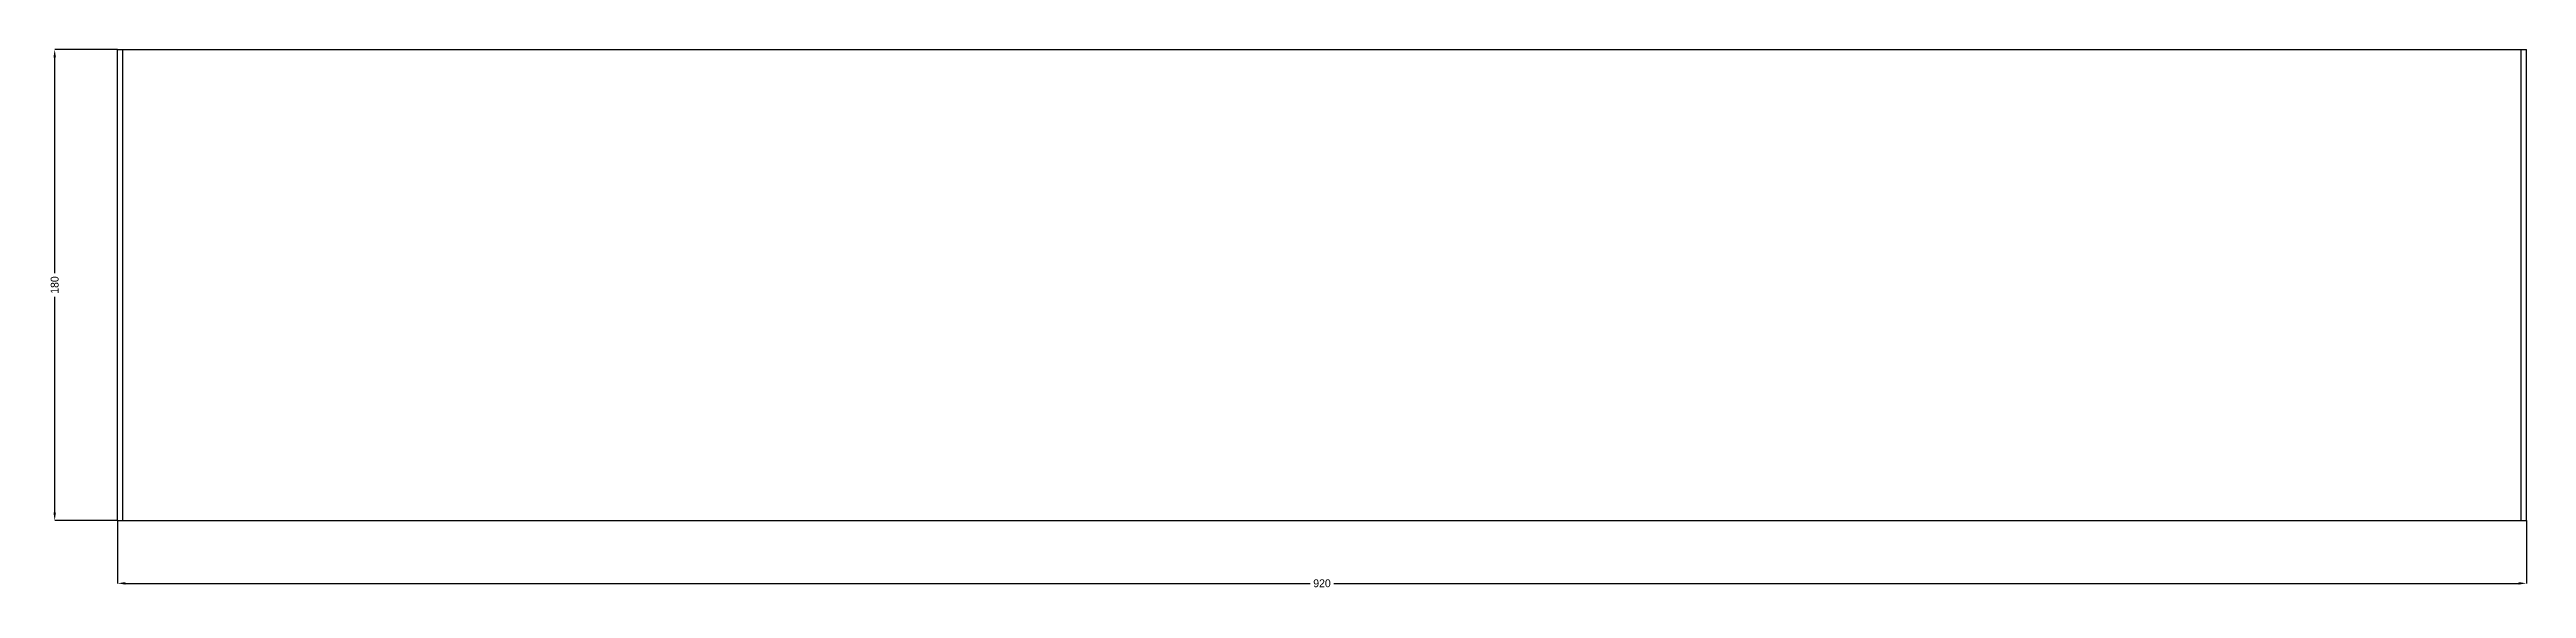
# Model space of a CAD drawing. Header units: millimetres. Extents: x -26 to 1720, y -306 to 920.
# Drawn here: x 774 to 1720, y -26 to 180 of the extents above; entities that cross this region are included whole.
import ezdxf

# ---------------------------------------------------------------- set-up
doc = ezdxf.new("R2010")
doc.units = ezdxf.units.MM
doc.layers.add('DIMENSIONS', color=7, linetype='Continuous')
doc.layers.add('YZ', color=7, linetype='Continuous')
doc.dimstyles.get("Standard").update_dxf_attribs({"dimtxt": 2.5, "dimasz": 2.5, "dimexe": 1.25, "dimexo": 0.625, "dimtad": 1, "dimcen": 2.5, "dimazin": 3, "dimtfac": 1, "dimtmove": 0, "dimatfit": 3})

# ---------------------------------------------------------------- blocks, each defined once
blk = doc.blocks.new('_CLOSEDFILLED')
at = {"color": 0, "linetype": 'BYBLOCK'}
blk.add_solid([(-1, 0.16), (0, 0), (-1, -0.16)], dxfattribs=at)
blk = doc.blocks.new('*D5')
for p, q in [((800, 0), (800, -24)), ((1720, 0), (1720, -24)), ((803, -24), (1255.5, -24)), ((1264.5, -24), (1717, -24))]:
    blk.add_line(p, q)
at = {"layer": 'Defpoints'}
for p in [(800, 0), (1720, 0), (800, -24)]:
    blk.add_point(p, dxfattribs=at)
at = {"layer": 'DIMENSIONS', "xscale": 3, "yscale": 3, "rotation": 180}
blk.add_blockref('_CLOSEDFILLED', (800, -24), dxfattribs=at)
at = {"layer": 'DIMENSIONS', "xscale": 3, "yscale": 3}
blk.add_blockref('_CLOSEDFILLED', (1720, -24), dxfattribs=at)
at = {"layer": 'DIMENSIONS', "insert": (1260, -24), "char_height": 3, "attachment_point": 5}
blk.add_mtext('920', dxfattribs=at)
blk = doc.blocks.new('*D6')
for p, q in [((800, 180), (776, 180)), ((776, 94.5), (776, 177)), ((776, 3), (776, 85.5)), ((800, 0), (776, 0))]:
    blk.add_line(p, q)
at = {"layer": 'Defpoints'}
for p in [(800, 180), (776, 0), (800, 0)]:
    blk.add_point(p, dxfattribs=at)
at = {"layer": 'DIMENSIONS', "xscale": 3, "yscale": 3}
for p, rotation in [((776, 180), 90), ((776, 0), 270)]:
    blk.add_blockref('_CLOSEDFILLED', p, dxfattribs=dict(at, rotation=rotation))
at = {"layer": 'DIMENSIONS', "insert": (776, 90), "char_height": 3, "attachment_point": 5, "rotation": 90}
blk.add_mtext('180', dxfattribs=at)

msp = doc.modelspace()

# ---------------------------------------------------------------- linework, layer by layer
at = {"layer": 'YZ'}
for points in [[(800, 0), (800, 180)], [(800, 180), (1720, 180)], [(800, 0), (800, 180)], [(800, 180), (1720, 180)], [(802, 180), (1718, 180)], [(802, 180), (1718, 180)], [(802, 0), (802, 180)], [(802, 0), (802, 180)], [(1718, 0), (1718, 180)], [(1718, 0), (1718, 180)], [(1720, 0), (1720, 180)], [(1720, 0), (1720, 180)], [(800, 0), (1720, 0)], [(800, 0), (1720, 0)], [(802, 0), (1718, 0)], [(802, 0), (1718, 0)]]:
    msp.add_lwpolyline(points, dxfattribs=at)

# ---------------------------------------------------------------- dimensions: what is measured, and where the dimension line sits
at = {"layer": 'DIMENSIONS'}
dim = msp.add_linear_dim(base=(776, 0), p1=(800, 0), p2=(800, 180), angle=90, dimstyle='Standard', override={"dimtxt": 3, "dimasz": 3, "dimdec": 3}, dxfattribs=at)
dim.commit()
dim.dimension.update_dxf_attribs({"geometry": '*D6', "text_midpoint": (776, 90)})
dim = msp.add_linear_dim(base=(800, -24), p1=(800, 0), p2=(1720, 0), dimstyle='Standard', override={"dimtxt": 3, "dimasz": 3, "dimdec": 3}, dxfattribs=at)
dim.commit()
dim.dimension.update_dxf_attribs({"geometry": '*D5', "text_midpoint": (1260, -24)})

doc.saveas('drawing.dxf')
